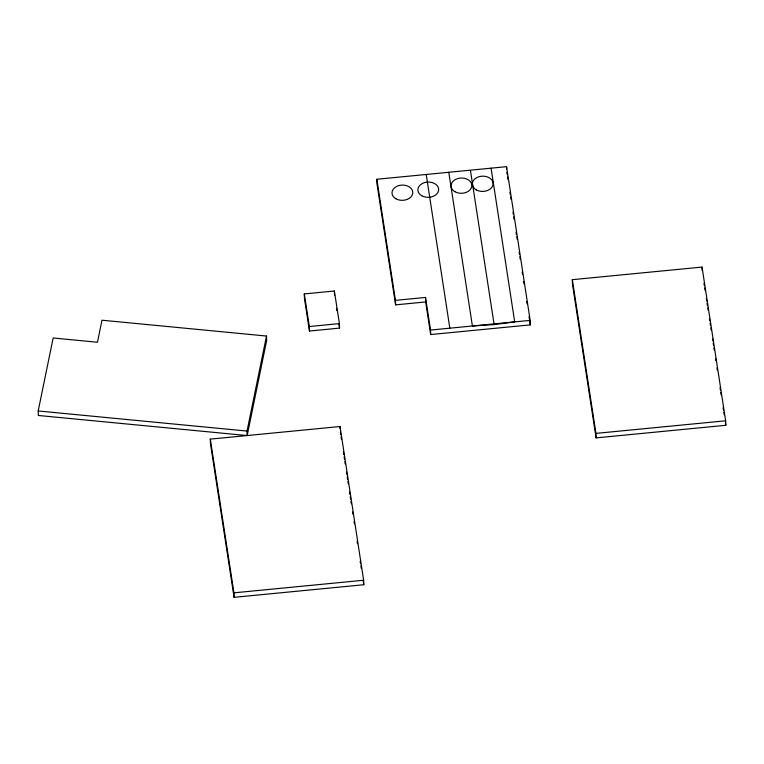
<?xml version="1.0" encoding="UTF-8"?>
<svg xmlns="http://www.w3.org/2000/svg" width="764" height="764" viewBox="0 0 764 764"><rect width="100%" height="100%" fill="white"/><g stroke="black" fill="none" stroke-linecap="round" stroke-linejoin="round"><path stroke-width="1.15" d="M38.2 410.975L53.155 337.984L97.467 342.243L101.984 320.212L266.502 336.045L266.646 340.543L247.173 435.566L38.343 415.473L38.2 410.975L247.039 431.068L247.173 435.566M247.039 431.068L266.502 336.045M448.783 172.272L472.4 325.989L494.127 324.585L514.697 321.883L491.08 168.166M395.59 304.865L376.977 183.761L376.843 179.263L506.551 166.667L530.168 320.383L530.311 324.881L430.676 334.556L425.663 301.942L425.519 297.444L395.446 300.367L395.59 304.865L425.663 301.942M304.311 293.92L334.384 290.998L339.397 323.611L339.541 328.109L309.468 331.032L304.454 298.418L304.311 293.92L309.324 326.534L309.468 331.032M572.331 279.672L702.04 267.075L725.657 420.792L725.8 425.29L596.092 437.887L572.475 284.17L572.331 279.672L595.949 433.389L596.092 437.887M309.324 326.534L339.397 323.611M430.676 334.556L430.533 330.058L530.168 320.383M210.32 439.119L340.028 426.522L363.645 580.239L363.788 584.737L234.08 597.333L210.463 443.617L210.32 439.119L233.937 592.835L234.08 597.333M595.949 433.389L725.657 420.792M233.937 592.835L363.645 580.239M703.988 283.31L704.341 285.65M704.704 287.999L705.067 290.349M706.328 298.562L706.69 300.911M707.053 303.251L707.407 305.6M707.77 307.949L708.132 310.299M709.393 318.512L709.756 320.851M710.119 323.201L710.472 325.55M710.835 327.899L711.198 330.239M712.459 338.462L712.822 340.801M713.175 343.151L713.538 345.5M713.901 347.849L714.264 350.189M715.524 358.402L715.887 360.751M716.966 367.79L717.329 370.139M720.032 387.74L720.395 390.089M720.748 392.438L721.111 394.778M723.097 407.689L723.46 410.039M723.814 412.379L724.176 414.728M725.437 422.941L725.8 425.29M506.866 172.339L507.229 174.679M507.592 177.028L507.955 179.378M509.932 192.28L510.295 194.629M510.658 196.978L511.021 199.328M512.997 212.23L513.36 214.579M513.723 216.928L514.086 219.278M516.063 232.18L516.426 234.529M516.789 236.878L517.142 239.218M519.128 252.13L519.491 254.479M519.854 256.819L520.208 259.168M522.194 272.079L522.557 274.419M523.636 281.467L523.999 283.807M526.702 301.417L527.064 303.757M529.041 316.668L529.404 319.018M529.767 321.357L530.311 324.881M470.509 170.859L494.127 324.585M426.226 174.469L449.843 328.186M425.519 297.444L430.533 330.058M376.843 179.263L395.446 300.367M336.494 308.312L336.857 310.642M338.824 323.449L339.541 328.109M340.352 432.195L340.706 434.544M341.069 436.884L341.432 439.233M343.418 452.145L343.771 454.484M344.134 456.834L344.497 459.183M344.86 461.532L345.213 463.872M346.484 472.095L346.837 474.434M347.2 476.784L347.563 479.133M347.926 481.482L348.279 483.822M349.54 492.035L349.902 494.384M350.265 496.734L350.628 499.083M350.982 501.423L351.344 503.772M352.605 511.985L352.968 514.334M354.047 521.373L354.41 523.722M357.113 541.323L357.476 543.672M360.178 561.273L360.541 563.622M360.904 565.962L361.267 568.311M363.244 581.223L363.788 584.737M702.04 267.075L702.145 270.446M506.551 166.667L506.618 168.911M340.028 426.522L340.095 428.776M334.384 290.998L334.527 295.496M476.239 189.864A10.409 7.64 -1.8 0 0 493.009 184.783A10.409 7.64 -1.8 0 0 478.923 176.742A10.409 7.64 -1.8 0 0 476.239 189.864M454.943 191.726A10.409 7.64 -1.8 0 0 471.722 186.655A10.409 7.64 -1.8 0 0 457.626 178.604A10.409 7.64 -1.8 0 0 454.943 191.726M421.785 195.765A10.409 7.64 -1.8 0 0 438.555 190.694A10.409 7.64 -1.8 0 0 424.469 182.644A10.409 7.64 -1.8 0 0 421.785 195.765M395.895 198.774A10.409 7.64 -1.8 0 0 412.665 193.703A10.409 7.64 -1.8 0 0 398.579 185.662A10.409 7.64 -1.8 0 0 395.895 198.774"/></g></svg>
